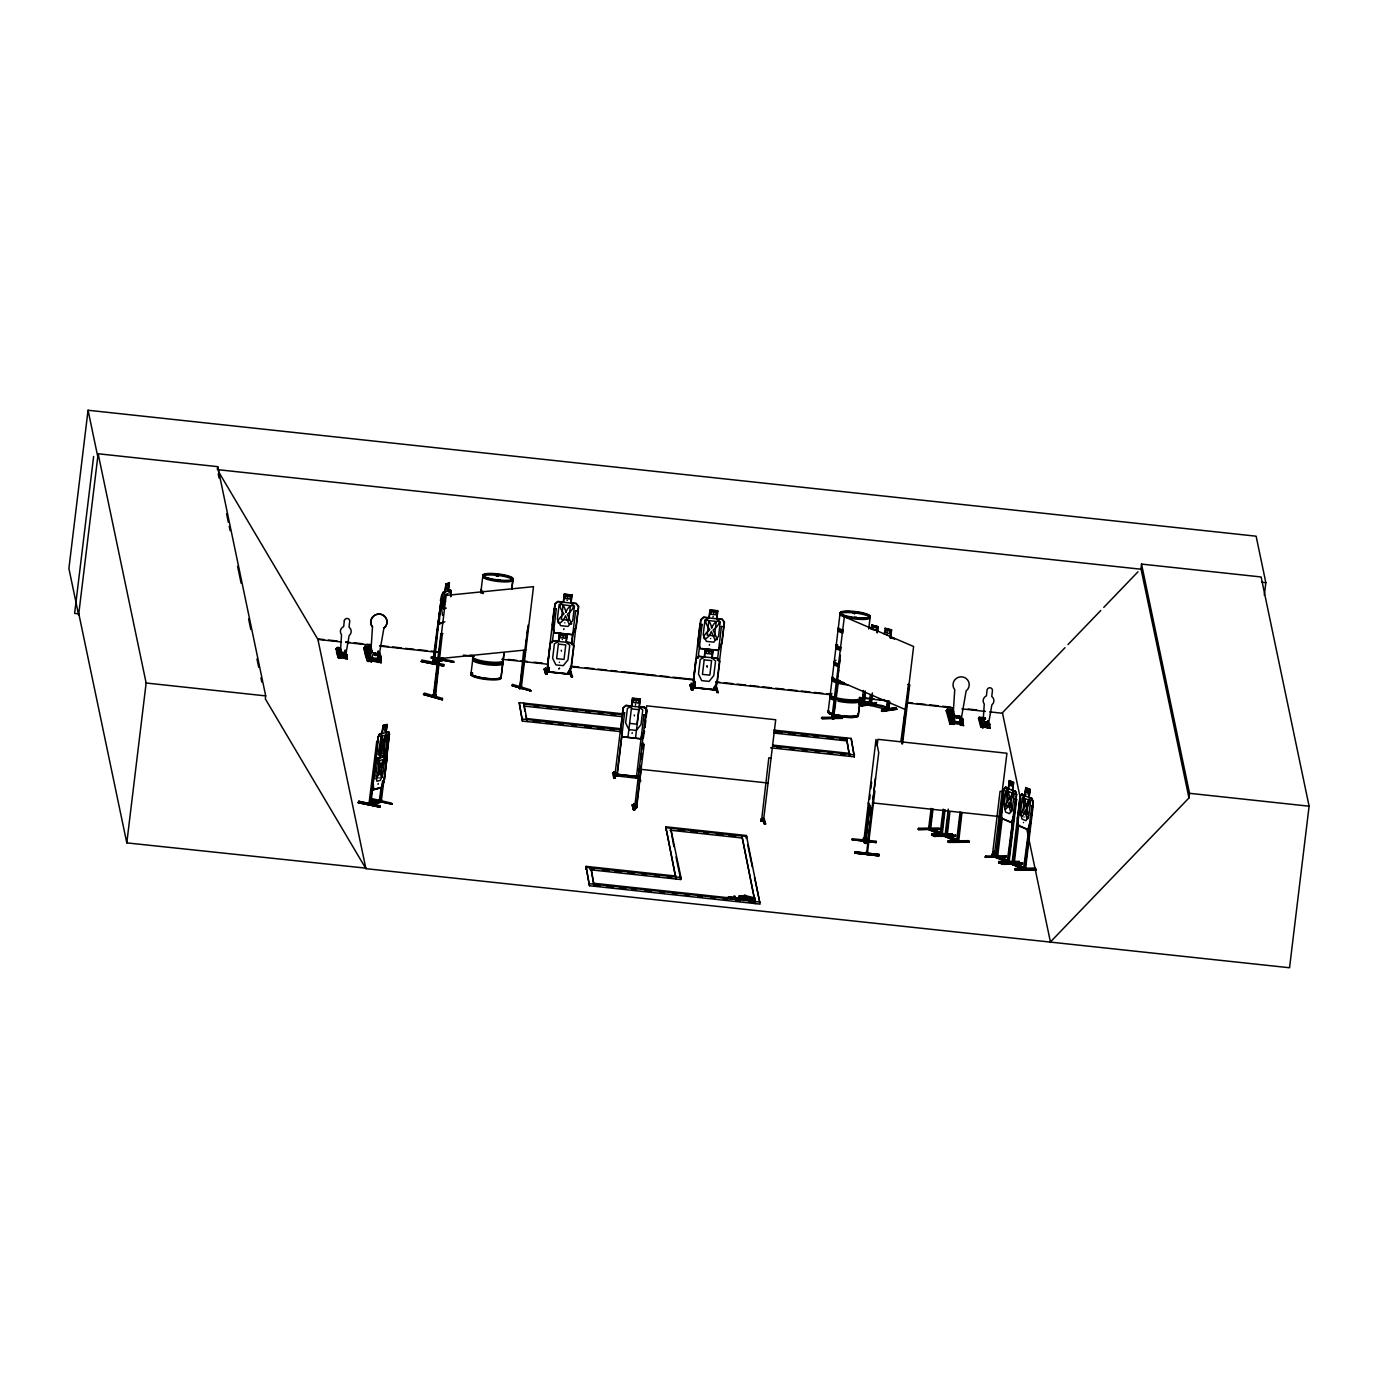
<?xml version="1.0" encoding="UTF-8"?>
<svg xmlns="http://www.w3.org/2000/svg" width="1378" height="1378" viewBox="0 0 1378 1378"><rect width="100%" height="100%" fill="white"/><g stroke="black" fill="none" stroke-linecap="round" stroke-linejoin="round"><path stroke-width="1.5" d="M379.019 778.157L379.053 777.571M384.565 730.65L384.41 731.15M854.808 853.154L878.992 855.824L854.791 853.016L878.992 855.824L879.112 854.429L854.928 851.828L854.808 852.844M879.112 854.429L854.911 851.966M370.493 657.754L372.491 626.973A8.13 7.941 -14.6 0 1 373.834 615.777A8.13 7.941 -14.6 0 1 385.237 616.982A8.13 7.941 -14.6 0 1 383.911 628.282L383.894 628.179A8.13 7.941 -14.6 0 0 385.237 616.982A8.13 7.941 -14.6 0 0 373.869 615.88A8.13 7.941 -14.6 0 0 372.508 627.076L372.508 627.076M952.749 720.539L954.747 689.758A8.13 7.941 -14.6 0 1 956.091 678.562A8.13 7.941 -14.6 0 1 967.494 679.767A8.13 7.941 -14.6 0 1 966.133 690.964L960.81 721.383M982.927 724.552L984.254 704.02A5.426 5.305 -14.6 0 1 986.39 695.89L987.061 690.137A2.704 2.653 -14.6 0 1 990.076 687.777A2.704 2.653 -14.6 0 1 992.436 690.705L991.764 696.458A5.426 5.305 -14.6 0 1 991.867 704.881L988.302 725.121L982.927 724.552L988.302 725.121M1264.315 595.348L1265.848 582.687L1256.116 536.197L88.054 410.248L68.9 568.494L78.632 614.984L98.148 453.758L217.707 466.66L265.696 695.89L265.334 698.87L365.911 868.674L1289.55 967.752L1309.1 806.199L1261.111 576.969L1141.535 564.084L1140.984 568.701L1188.973 797.931L1050.415 941.966M93.618 456.462L74.619 613.399L78.839 613.847M365.962 868.157L126.793 842.888L146.137 683.006L98.148 453.758M217.707 466.66L217.345 469.622L1141.087 569.235M340.555 648.315C332.563 643.13 338.54 660.269 338.799 657.392L338.885 653.723L339.246 655.98L346.291 657.616L339.488 656.893L339.126 654.636M336.525 647.884L336.697 649.348L340.952 649.83M338.885 653.723L338.557 656.462L344.603 657.117M344.328 620.823L343.656 626.594A5.426 5.305 -14.6 0 0 341.537 634.776L340.194 655.239L345.568 655.807L349.151 635.585A5.426 5.305 -14.6 0 0 349.03 627.162L349.702 621.392A2.704 2.653 -14.6 0 0 347.342 618.464A2.704 2.653 -14.6 0 0 344.328 620.823L344.345 620.892M341.658 657.117L342.192 652.431L344.689 652.759L342.192 652.431M344.121 657.392L344.672 652.69M346.067 656.703L346.963 654.567L346.894 658.546M346.291 657.616L347.187 655.48M346.619 657.323L346.963 654.567M371.113 646.816L365.067 646.179C372.439 662.732 367.513 669.605 363.913 647.849L364.963 647.005L365.807 648.022L363.964 647.901L367.702 661.354M365.067 646.179L365.325 648.366L371.698 649.09M368.098 659.046L368.598 654.929L369.545 655.015L369.493 659.683L379.708 660.751L379.76 656.1L380.69 656.204L380.552 661.681C380.121 666.005 382.567 654.516 378.382 651.208M367.409 661.268L368.46 660.424L368.598 654.929M369.493 659.683L369.89 656.376L368.959 656.29M358.022 802.668L379.932 806.957L358.039 802.599L358.831 801.186M379.708 660.751L379.76 656.1M380.19 660.32L380.69 656.204M382.584 781.257L379.915 802.392L381.275 802.117L368.873 804.769L376.728 741.467L377.761 741.209L370.837 804.735C369.287 806.13 369.648 801.824 371.13 802.358M370.045 804.924L378.106 736.885L379.639 733.802L382.447 733.217L379.673 734.061M370.148 804.959L371.888 789.732M373.679 774.97L374.196 770.75M374.954 764.411L375.471 760.191M379.639 733.802L378.227 736.954L375.746 763.36M373.421 789.439L381.913 787.217L384.41 779.431L386.942 758.503L385.737 756.057L386.942 758.503L384.41 779.431L382.206 787.493L373.524 789.766L373.214 782.204L375.849 761.448M370.94 804.752L371.25 802.341L369.149 802.461L370.32 802.616M382.309 733.389L383.153 725.379L387.166 724.466L386.064 732.545L387.631 734.681L385.874 749.219L383.239 755.919M379.983 757.917C376.935 748.495 388.803 743.569 383.428 757.022M378.054 784.358L378.192 783.531M381.603 755.867L381.706 755.161M380.259 802.358L379.174 802.22L379.467 799.808L381.465 799.757M381.086 787.424L379.191 802.117M379.329 807.422L380.139 805.941L358.728 801.307L380.104 805.958M385.392 758.055L387.993 738.625M380.38 802.375L381.861 789.267M382.378 785.047L382.877 780.826M386.46 751.286L386.96 747.065M381.172 802.168L386.581 758.589L385.651 756.315M386.426 757.797L389.423 734.009L387.132 754.972L384.91 763.05L381.361 763.946M372.267 798.723L391.697 803.133L392.11 804.201L372.094 800.032M421.203 661.543L444.009 665.832L444.164 664.523L421.875 660.045L421.203 661.543L443.492 665.97L421.668 661.182M423.511 694.478L424.562 693.117L442.51 698.439L442.338 699.748L423.511 694.478L442.338 699.748M431.228 658.047L431.4 656.72L453.724 661.285L454.034 662.284L431.228 658.047L453.603 662.163M433.812 660.854L432.382 663.455L433.536 663.163M433.45 663.197L434.311 663.318L441.098 599.895L432.571 663.438M433.105 663.18C432.451 658.615 436.275 661.957 434.208 663.352M445.077 591.73L442.906 592.454L441.666 595.658L433.26 663.679L433.674 661.388L441.907 659.08L434.518 661.664L432.726 661.096M438.807 618.877L433.467 663.645L442.786 660.475L443.027 658.047M445.146 591.954L446.007 583.928L449.417 582.911L448.332 590.99L449.607 593.04M523.709 650.33L519.695 688.621L521.211 688.5L533.51 586.666L446.162 595.417L433.691 697.182L435.345 697.096L442.355 633.535L440.891 633.691L433.226 696.992L435.327 697.027M435.241 697.061L435.482 690.326M435.999 686.123L437.015 677.7M437.532 673.497L438.29 667.193M438.79 662.973L439.306 658.77M448.091 590.938L449.176 582.86M435.5 697.01L435.775 694.701L433.295 694.667L435.775 694.701M442.114 658.426L443.061 658.167L442.166 657.926L442.011 660.682L441.942 657.943L440.926 660.579C445.439 657.478 437.98 658.96 441.976 660.2M442.941 658.081C444.25 661.509 440.288 660.854 441.838 657.909M450.675 596.657L451.054 592.316L450.795 596.536M442.131 699.611L442.51 698.439M472.671 660.131L470.863 674.703M481.129 589.956L482.817 575.935M501.11 676.977A15.141 2.963 6.9 0 1 484.746 678.183A15.141 2.963 6.9 0 1 471.397 672.998A15.141 2.963 6.9 0 0 484.746 678.234A15.141 2.963 6.9 0 0 501.092 677.046L502.781 663.369L501.11 677.39A15.244 2.98 6.9 0 1 482.731 678.355A15.244 2.98 6.9 0 1 472.602 672.86M511.72 589.439L512.857 580.052M511.789 589.198L512.995 579.191M512.082 685.658L530.926 690.878L512.082 685.658L512.271 684.332L530.272 689.758L530.272 690.791M519.558 688.604C516.939 684.608 523.33 685.693 520.212 688.208M528.222 624.94L519.73 688.587C524.381 682.885 515.975 688.156 521.211 688.5M518.938 688.345L520.574 688.242L520.85 685.934M521.607 679.63L522.383 673.325M522.882 669.105L523.64 662.801M524.415 656.496L525.173 650.192M525.69 645.972L526.448 639.668M527.206 633.363L527.981 627.042M624.32 713.976L519.213 702.642L522.417 721.056L621.116 731.684M521.401 686.175L521.211 688.449M522.417 721.056L519.213 702.642M530.013 690.981L530.272 689.758M527.119 721.555L523.916 703.159M544.138 669.191L545.636 668.003L545.481 669.329L544.138 669.191L545.671 674.169L547.014 674.307L545.154 669.122M545.671 674.169L544.276 669.036M546.566 669.398C546.721 675.823 545.361 666.797 548.926 669.674M555.145 604.046L552.664 624.837L554.128 632.623L572.352 634.5L575.901 627.197M549.219 667.934L548.702 672.154L546.274 671.706M552.285 642.613L556.316 608.68M549.236 669.88L548.478 672.188L549.099 670.363M571.732 595.227L570.819 603.064L574.471 606.079L572.697 620.617L567.994 626.439L560.588 625.664L557.384 619.032L559.141 604.494L563.413 602.307L564.102 594.176L572.059 595.055L564.119 594.228M563.413 602.307L564.36 594.521L571.749 595.279M562.276 639.564L562.396 639.616M567.013 600.326L567.374 600.464M567.03 634.517L559.623 633.673L558.693 641.528L554.404 643.698L552.647 658.236L555.868 664.885L563.257 665.66L567.977 659.855L569.751 645.317L566.1 642.303L567.013 634.466M566.1 642.303L567.323 634.224L559.382 633.398L558.452 641.235L553.043 640.615L550.184 643.181L547.669 664.058L549.167 672.068L570.389 674.238M572.042 594.986L571.112 602.841L576.245 603.375L578.708 606.406L576.176 627.317L572.525 634.793L553.887 632.795L552.371 624.802L554.903 603.926L557.763 601.394L563.189 602.014M568.546 671.896C567.994 678.045 566.565 669.122 570.992 671.913C565.755 665.591 575.711 686.02 569.889 671.637M571.784 642.337L572.8 633.897M571.577 644.611L575.608 610.678M570.147 671.827L569.958 674.41L570.664 671.93M572.507 676.822L571.181 676.805L569.958 670.638M665.763 826.8L676.03 879.009L676.081 876.081L586.029 866.366L589.439 885.727L760.105 904.123L746.394 835.499L665.763 826.8L675.599 876.959M585.994 869.294L586.236 867.33L680.973 877.545L680.749 879.526L590.18 869.759M589.439 885.727L586.029 866.366M615.122 778.243L614.088 771.973L615.122 778.243L613.778 778.088L612.59 773.092L613.933 773.299L614.088 771.973M613.778 778.088L615.105 777.02L613.916 772.076M631.727 706.018L626.043 705.347L623.166 707.861L614.812 775.917L615.277 773.368L615.07 775.952L617.103 776.159L624.596 712.65M620.927 728.773L623.424 707.982M614.777 773.368L617.465 773.661L616.913 776.124M616.741 776.141L621.788 735.852M631.451 705.984L632.381 698.146L640.322 698.99L635.465 738.229M627.92 737.437L632.623 698.422L640.047 699.283M631.382 708.86L638.789 709.67L637.015 724.208L629.608 723.398M640.029 699.232L639.099 707.069L642.751 710.083L640.994 724.621L636.274 730.426L628.868 729.634L625.646 722.968L627.403 708.43L631.692 706.277M632.158 804.855L633.363 809.747L632.175 804.804L633.501 805.01C634.311 800.325 635.172 819.479 633.622 803.684M636.326 775.831C635.292 781.912 637.428 770.681 638.479 778.398L614.502 775.676M638.737 778.432L636.291 778.174L643.922 714.7M634.362 805.079C634.896 811.745 632.76 802.082 637.049 805.372M634.638 807.646L646.695 705.829L775.711 719.747L763.395 821.495L761.414 821.064M638.238 778.432L638.514 776.09L636.825 775.917M633.346 809.799L634.69 809.954L634.793 808.628M639.237 772.076L640.012 765.737M640.77 759.416L641.545 753.077M642.062 748.857L642.82 742.535M643.337 738.315L644.094 731.976M644.611 727.756L646.713 710.462L644.37 707.586M645.059 727.498L645.714 720.849M646.23 716.715L646.988 710.393M634.38 807.594C638.272 809.386 637.239 803.684 634.862 805.114M639.771 777.485L640.649 780.964L639.306 780.809L639.616 779.621M641.373 767.494L636.67 807.87M644.181 744.344L636.257 807.577M665.729 829.745L665.953 827.765L746.6 836.463L746.359 838.444L746.394 835.499M689.947 684.918C697.63 701.281 687.45 669.829 692.841 690.034L691.498 689.896L689.965 684.849L691.291 685.055M691.498 689.896L690.085 684.763M692.324 685.142C692.962 691.739 690.774 682.73 694.478 685.314M695.993 658.856L693.479 679.785L694.994 687.794L713.615 689.741L717.249 682.231L719.781 661.319L717.318 658.271L712.185 657.737L713.132 649.951L705.209 649.124L704.279 656.961L698.853 656.341L695.993 658.856L698.87 656.393L717.318 658.271M696.234 658.977L693.754 679.785L695.218 687.553L713.459 689.465L716.991 682.162M700.971 619.773L698.474 640.563L699.938 648.349L718.179 650.227L721.71 642.923M692.841 690.034L692.945 688.707M695.287 681.542L694.529 687.88L694.564 685.572L692.893 685.417M698.095 658.339L702.125 624.406M694.46 687.898L694.994 685.417M705.209 649.176L704.502 657.237L700.231 659.425L698.474 673.963L701.678 680.611L709.084 681.387L713.804 675.564L715.561 661.027L711.909 658.029L712.839 650.175L705.433 649.4M709.308 645.214L709.532 644.473M715.957 687.553L714.355 687.622L714.097 689.965L713.787 687.381M714.08 689.93L713.856 687.553M717.404 660.338L721.435 626.404M716.474 687.656L715.75 690.102L716.388 687.846M718.317 692.531L716.991 692.531L715.613 686.244M733.544 899.111L727.997 898.249L729.479 896.802L735.249 897.698L733.647 896.389L733.492 897.698L734.887 896.268L733.647 896.389M729.479 896.802L727.997 898.249M736.662 899.248L734.887 896.268M736.954 899.61L737.127 898.301L744.327 899.076L744.154 900.402L742.845 900.523L743 899.214M738.625 897.199L740.107 895.734L745.877 896.647L745.722 897.956L738.625 897.199L745.998 898.335L747.978 900.006L749.374 898.577L747.754 897.233L747.582 898.542L753.473 899.472L754.937 898.008L744.275 895.321L745.722 897.956M739.952 897.061L740.107 895.734M745.36 896.51L745.515 895.2M745.998 898.335L746.17 897.009L738.797 895.872M747.289 898.18L747.462 896.854M747.978 900.006L746.17 897.009M760.949 821.236L761.19 818.756L764.377 819.118L765.565 824.01L763.24 818.653L765.565 824.01L764.222 823.906L763.326 817.705L764.222 823.906M761.242 818.928L761.466 821.34L768.821 757.797L771.043 758.21M753.473 899.472L754.937 898.008M763.154 821.529L763.877 819.049L761.689 818.79M763.877 819.049L763.136 821.495M755.213 902.659L755.454 900.678L594.176 883.298M755.402 903.624L741.898 835.946L754.972 901.574M822.08 718.61L822.166 717.301L821.357 718.248L842.371 718.007L822.08 718.61L842.423 718.369L842.475 717.128M829.883 697.699L828.092 712.288M830.211 694.77L831.967 680.232M832.329 677.304L834.017 663.3M835.912 647.918L834.121 662.508M836.239 644.99L837.996 630.452M840.046 613.52L838.358 627.524A15.175 2.98 6.9 0 0 843.25 630.177M834.551 703.624L833.363 719.109L838.53 680.99M835.051 699.421L835.826 693.1M836.325 688.897L837.342 680.491M837.858 676.288L838.616 669.966M839.133 665.763L839.891 659.459M901.849 743.862L913.614 646.506L844.352 616.793L831.83 718.506L833.225 719.058L840.408 655.256M833.363 719.109L833.156 716.698M849.227 754.283L846.471 737.936L849.658 756.333L849.709 753.404L772.8 745.102M773.833 730.099L851.173 738.436L854.36 756.849L770.629 747.806M858.356 714.596L860.01 700.954L858.339 714.975M868.726 628.902L870.086 617.62M854.36 756.849L851.173 738.436M876.115 703.607L876.425 702.539L876.27 703.865C840.167 709.687 877.734 700.093 886.95 707.827L887.966 701.092M865.126 690.912L863.593 703.572L861.612 703.073L861.905 700.747L864.592 701.213M861.956 703.176L863.369 690.447M861.973 706.087L862.094 704.761L876.425 702.539M863.351 694.581L861.629 703.056M871.12 628.971L871.74 625.061L878.13 626.732L877.252 632.605M871.292 629.298L871.929 625.371M861.973 700.816L863.593 701.213L863.575 703.607M864.368 701.161L863.489 703.555M864.299 703.538L865.367 692.945M877.166 632.778L877.872 626.938M870.362 694.512L869.139 705.14C874.22 707.259 868.278 698.904 868.95 705.088C870.121 705.657 870.982 702.625 869.656 702.625M869.966 702.694L869.862 705.036L870.086 700.765M870.5 705.502L871.017 703.211M872.377 692.876L870.844 705.536L872.619 694.908M875.306 703.435L876.27 703.865M884.245 634.052L885.296 628.489M887.156 634.69L887.208 635.069M864.729 843.164L866.039 842.13L865.935 843.457C863.593 844.369 861.646 836.584 864.747 838.513M866.641 851.845C869.776 852.62 863.369 850.657 866.435 854.394L878.733 752.612L875.995 739.469L863.748 841.493C862.301 837.91 866.383 839.529 863.954 838.926M864.729 837.29L865.625 843.25M869.191 803.495L864.592 841.579L865.057 839.064M869.69 799.292L870.138 794.848M870.896 788.543L871.671 782.239M865.884 841.166L869.966 805.131L865.608 841.097M877.166 745.67L877.924 739.331L1006.939 753.249L994.382 855.032L992.16 854.584L992.987 852.517L995.605 852.62L996.794 857.564L995.433 857.202M882.609 711.427L896.906 709.205L881.524 711.203L881.679 709.877L896.01 707.672L881.799 710.032L881.799 711.1M890.343 637.842L891.532 629.849L890.584 637.652L894.735 638.737M867.554 841.355L868.037 838.84M871.895 807.474L867.727 841.338M872.911 799.068L873.428 794.848M873.928 790.645L875.461 778.036M874.875 790.938L867.279 854.498L867.554 852.155M886.243 709.567L886.519 707.259L889.206 707.724L886.502 707.276M888.931 707.62L888.414 710.135L886.502 709.687L887.466 701.178M887.863 710.049L888.207 707.724M888.207 710.066L889.241 701.626M889.723 701.557L888.913 710.049L869.087 705.071M876.184 842.544L876.339 841.235L852.138 838.737L851.983 839.667L876.184 842.544L852.017 839.719M896.01 707.672L896.906 709.257M900.919 741.243L908.498 684.453L909.669 684.969L902.556 743.844M901.625 741.243L902.125 737.041M902.642 732.838L903.4 726.516M903.916 722.313L904.933 713.907M918.609 828.316L917.869 829.125L938.952 828.988L918.558 829.556L938.986 829.349L939.159 828.04L918.695 828.23L918.558 829.556M939.968 834.413L928.479 829.573L931.115 808.421M931.063 814.742L929.874 830.09L932.286 808.92M929.495 829.969C932.269 826.989 926.636 826.662 930.15 827.782M929.616 829.573C927.239 826.352 933.25 827.093 930.443 830.021L932.992 808.92M952.663 835.051L932.269 835.447L931.717 833.811L952.215 833.759L931.735 833.828M949.563 716.56L951.509 724.277L947.306 708.964L953.352 709.601M932.269 835.447L952.112 834.637M947.306 708.964L947.564 711.151L953.955 711.875M947.806 712.047L948.167 713.408L954.213 714.045M948.46 714.631L954.61 714.441M955.471 835.154L955.419 836.394L934.25 836.291L946.6 836.033M948.564 713.804L948.822 715.992L954.868 716.629M934.973 836.601L935.145 835.292L934.336 836.153M950.355 721.831L950.854 717.714L951.785 717.8M950.786 723.674L949.666 724.053L950.717 723.209L950.854 717.714M951.113 714.924L951.75 722.468L961.965 723.536L961.999 718.885L962.946 718.989L962.809 724.466L961.741 725.31L963.566 725.534L961.293 718.713M940.02 834.534L943.172 809.162M942.087 823.923L941.415 835.034L944.343 809.661M942.604 819.703L943.362 813.364M941.036 834.913L941.312 832.605L940.313 832.226L942.294 832.639M955.815 715.768C950.837 725.259 962.171 726.413 959.519 716.164L955.815 715.768L959.519 716.164M945.05 809.644L942.19 835.016L942.466 832.708L941.432 832.656M961.276 812.486L957.693 842.01L944.895 836.618L948.288 809.127M946.186 832.329C948.15 843.956 943.052 830.676 947.341 834.792M946.703 828.109L948.753 811.229M949.218 811.745L946.152 837.066L947.065 837.101L949.924 811.745M961.965 723.536L961.999 718.885M947.961 842.182L948.133 840.856L968.596 840.666L968.596 841.889L948.098 841.889L969.13 842.216L948.701 842.423M962.447 723.106L962.946 718.989M952.146 833.604L952.715 835.189M960.087 811.969L956.556 841.579M958.502 830.951L957.831 842.079L957.365 839.133M959.019 826.731L960.035 818.291M961.982 812.469L958.606 842.044L956.384 841.458L957.348 841.527M985.304 717.835L979.258 717.197L978.483 718.3L980.826 727.257L981.859 723.932L982.221 726.206L989.025 726.912L989.68 723.881L989.077 728.152M979.655 718.696L983.616 719.678M980.085 720.418L984.064 721.4M968.562 840.649L969.113 842.285M986.855 726.688L987.389 721.986L984.925 721.727L984.374 726.344M989.06 723.812L988.784 726.017L981.98 725.293L981.618 723.019L981.291 725.775L987.337 726.413M989.352 726.619L989.68 723.881M1005.957 856.72L984.857 856.995L1005.854 856.858L1006.095 855.772L1006.009 857.099L985.58 857.305L985.701 855.962M992.194 854.756L992.987 852.551M992.453 854.773L1000.066 791.299L1002.254 791.54M1008.248 788.319L1005.578 787.062L1003.787 789.422L995.812 857.288L994.485 851.156L994.261 852.482L995.45 857.426L1006.973 862.146M994.847 854.86L994.503 852.293M995.037 852.517L994.882 855.032L992.47 854.601M995.605 852.62L994.623 852.345M995.45 857.426L995.708 854.894L996.742 854.946L997.93 855.48L997.586 857.805L996.397 857.702L996.415 854.894M1014.139 815.638L1011.728 822.752L1001.513 818.463L1001.134 810.143L1003.873 789.267M998.585 838.255L996.277 857.254L1004.321 860.699M999.084 834.034L1001.134 817.171M1001.634 812.951L1002.409 806.612M1003.167 800.291L1003.942 793.952L996.621 857.753M997.483 857.736L1002.306 817.671M999.291 863.128L1019.72 862.921L999.274 863.179L998.723 861.543L1019.22 861.405M998.688 862.576L998.757 861.56M1009.523 780.844L1008.593 788.629L1005.578 787.062M1022.476 862.886L1022.424 864.144L1001.995 864.333L1002.047 863.093M1009.299 780.844L1013.502 782.549L1012.348 790.335L1014.156 793.849L1012.399 808.386L1009.506 813.709L1005.544 812.004L1004.166 804.855L1005.923 790.317L1008.369 788.629L1009.196 780.534L1013.674 782.359L1012.744 790.145L1015.5 791.316L1016.671 794.71L1008.42 862.766L1007.266 859.838L1007.697 862.146M1007.042 862.266L1007.266 859.838M1007.146 862.266L1015.483 798.913L1016.654 799.412L1008.972 862.645M1008.593 855.876L1009.609 847.436M1010.126 843.215L1012.417 824.216M1029.693 789.594L1028.763 797.38L1030.572 800.894L1028.815 815.431L1025.921 820.737L1021.959 819.032L1020.581 811.9L1022.338 797.362L1024.784 795.674L1025.835 787.561L1024.888 795.347L1021.77 794.107L1020.065 796.312L1011.9 864.368L1024.836 869.811L1033.087 801.755L1031.915 798.362L1028.935 797.19L1031.812 798.603M1017.911 817.206L1020.065 796.312M1019.841 805.217L1020.357 800.997L1013.295 864.867L1013.708 855.859M1014.225 851.638L1016.533 832.639M1017.033 828.419L1017.55 824.199M1018.566 815.759L1019.083 811.539M1012.916 864.747L1013.192 862.439L1012.055 861.956L1011.848 864.247M1018.721 824.699L1014.07 864.833L1013.037 864.781M1014.001 864.85L1014.277 862.542L1012.847 861.922M1035.567 868.381L1036.135 870.018L1014.983 869.914L1015.138 868.588L1035.601 868.398L1015.207 868.657M1015.707 870.224L1036.135 869.88L1014.983 869.914M1025.938 787.889L1025.008 795.674L1021.77 794.107M1023.406 822.494L1023.544 822.597M1026.886 794.21L1027.023 794.159M1019.152 861.353L1019.72 862.972M1028.987 797.38L1030.089 789.387L1029.159 797.173M1025.663 867.382C1020.84 866.693 1028.66 866.676 1025.421 869.742L1033.069 806.457L1031.898 805.941L1023.458 869.311L1024.595 869.294M1024.112 869.191L1024.526 866.9L1024.612 869.776M1024.354 869.69L1026.024 854.481M1026.541 850.26L1027.557 841.82M1028.074 837.6L1028.832 831.261M1031.915 798.362L1032.932 801.807L1030.555 822.683M1188.973 797.931L1189.541 793.315L1141.535 564.084M644.663 707.396L639.22 707.121L644.663 707.396L647.126 710.445M379.45 799.912L380.655 800.067M370.458 657.65L378.554 658.598L383.894 628.179M342.588 653.31C344.638 652.759 341.899 653.551 343.914 653.672M958.141 718.214C956.418 716.06 958.692 717.18 956.401 717.094M957.521 716.836C957.159 717.852 957.521 716.422 957.624 717.06M986.476 723.364L985.632 722.279L986.665 722.589M986.148 721.934L986.321 723.45M343.553 652.827L342.812 653.585L343.708 653.155M374.282 654.826L375.471 654.395M375.677 654.826L374.85 654.516L376.022 655.067M375.402 653.293L375.66 655.566M376.194 655.015L374.902 653.723L375.815 654.171M958.33 717.335C954.833 715.216 958.933 718.162 957.142 717.387M958.502 717.301L957.693 715.785M985.322 722.124C987.251 723.777 984.822 721.865 986.579 722.244M985.804 722.451L985.511 723.157M986.08 722.675L985.752 721.883M384.186 779.38L382.206 787.493M1027.42 790.731L1027.488 791.609L1027.333 790.696M1025.697 804.907L1025.766 805.785L1025.628 804.873M1010.952 783.755L1011.004 784.564M1011.435 822.442L1013.777 815.535L1016.292 794.761L1015.173 791.558L1005.372 787.355M1027.85 829.487L1030.193 822.58M1030.417 822.563L1027.936 829.797L1017.929 825.508L1017.55 817.188L1017.929 825.508M1009.213 797.828L1009.282 798.74L1009.282 797.862M955.316 836.136L934.25 836.291M985.632 856.048L1006.095 855.772M1022.338 863.868L1001.272 864.023L1022.424 864.144M887.449 632.054L887.363 632.002M957.917 717.387L957.469 716.491M374.213 653.844L374.919 652.948L376.056 653.775M374.523 653.448L374.506 654.912M956.935 715.802L956.745 718.059M986.39 722.158L985.752 722.95L985.838 721.9M497.131 575.97L498.044 575.694L496.752 575.436M497.406 575.108L497.182 574.833M498.233 580.017C501.437 580.62 494.392 579.673 497.958 579.621M497.561 580.672L497.854 580.431M500.524 580.844L499.835 580.104M500.455 580.81L499.422 580.362M854.205 613.675C857.994 612.848 849.778 613.331 854.791 613.227M854.791 613.365L854.015 613.296M853.171 618.05L854.636 617.62M857.013 617.757L855.531 617.189M375.832 653.947L374.351 653.964L376.073 654.55M708.912 652.707L708.671 651.828M707.19 666.883L706.948 666.005M375.729 761.466L377.124 758.296L379.88 757.693L382.223 736.041L385.754 735.146L383.187 756.97L384.72 759.071L382.963 773.609L380.362 780.327L376.917 781.24L375.815 775.487L377.572 760.949L379.742 757.866M375.953 761.517L377.124 758.296M565.721 611.574L566.22 611.918M571.181 666.435L567.65 673.739L549.391 671.775L547.91 664.007L550.425 643.25L553.129 640.891L571.388 642.854M711.737 626.887L712.03 627.645M640.649 738.522L644.198 731.236M644.594 731.356L640.804 738.815L622.15 736.748L620.651 728.79M378.45 737.006L379.897 734.112L388.579 731.925M567.185 597.656L567.943 597.742M374.85 653.758L374.161 654.326M956.694 716.646L957.744 717.611L957.055 717.042M375.057 654.516L375.316 654.757M956.521 716.112L957.055 717.593M958.244 717.042L958.003 716.405M958.399 717.628L956.883 718.059M613.813 772.955L612.728 773.006M713.167 616.397L712.994 616.948M1004.011 789.422L1005.595 787.355M1020.202 796.467L1021.994 794.107M957.658 717.507L957.348 716.457M1065.005 647.677L1002.426 712.719L1020.547 799.292M1067.984 644.577L1100.764 610.506M1103.744 607.405L1138.004 571.784M555.162 604.098L557.849 601.669L576.09 603.616L578.433 606.492L570.182 674.376L546.721 671.758M700.989 619.824L703.658 617.396L721.917 619.342L724.242 622.201L716.009 690.102L692.101 687.433M623.183 707.913L626.043 705.398M338.282 658.012L336.456 648.435L339.16 658.081M337.92 648.9L339.66 658.116L340.934 658.236L339.057 651.071M344.982 651.071L347.411 658.908L338.799 657.375C339.953 660.648 338.247 646.902 335.767 649.004M371.595 661.733L369.769 661.509L370.82 660.665L371.664 661.681L368.667 650.192M949.959 724.139L946.169 710.617L953.266 710.428M947.289 710.256L946.169 710.617M951.354 714.941C955.712 718.351 952.129 727.239 953.076 723.45L953.92 724.466L951.922 716.801M961.293 725.241L960.432 724.225C958.502 726.981 964.721 723.278 959.794 719.488M978.518 718.351L985.236 718.386M981.325 718.593C977.433 717.008 987.475 740.709 980.051 718.472L981.325 718.593L982.221 722.21M979.258 717.197L981.963 727.429L979.758 718.42M987.079 723.794L987.423 728.015L986.562 724.415M988.078 721.073L990.145 728.221L981.532 726.688L982.049 727.412M343.26 653.844L342.898 652.965L343.535 653.723M424.2 694.288L442.269 699.438M370.837 804.735L369.769 804.494M928.858 827.265L929.771 827.661M945.291 834.31L946.186 834.706M957.968 839.702L958.106 839.77M1008.214 860.354L1009.488 860.44L1009.075 862.645M863.472 841.407L864.523 841.321M497.027 580.19L496.907 580.689M499.663 580.224L497.889 579.587M853.878 612.452L855.342 612.642L854.446 612.693M854.326 617.241L854.153 618.05M853.223 617.93L854.67 617.671M441.873 600.05L440.237 600.188M446.093 584.151L449.417 582.911M447.092 589.147L446.903 590.077M451.295 592.368L450.52 589.991L448.47 590.697M442.924 592.695L450.451 590.266M448.022 593.591L445.077 594.59L443.32 609.128L446.265 608.129M445.645 601.394L440.994 602.996M439.186 623.597L442.82 622.356M444.887 621.771L439.082 623.872L441.563 595.589M443.096 622.667L439.324 623.924L439.151 616.397M340.814 658.288L338.023 648.607M634.087 807.387L636.515 807.646M951.371 724.311L949.253 716.577M961.103 725.328L959.725 719.54M981.412 726.998L979.069 718.041M982.428 727.463L983.668 727.532L980.654 718.214M989.938 728.239L988.526 724.26M375.608 655.377L374.299 654.894M380.69 750.08L384.531 748.943M380.914 750.132L384.376 749.236M385.978 756.109L383.584 756.729M377.159 758.537L385.892 756.367M373.3 789.715L382.154 787.269M383.256 725.603L387.011 724.759M387.166 724.466L385.84 732.493L388.665 731.649L386.219 732.269M378.502 741.381L376.728 741.467M381.379 763.688L384.841 762.809L387.132 754.972M369.804 804.941L381.069 802.099M995.708 854.894L997.861 855.497M383.859 753.232L384.824 752.56L383.36 744.258C389.526 733.733 385.857 730.099 382.774 742.656L381.086 735.99L381.809 744.602L378.227 754.489L379.45 754.128L382.412 746.101L382.963 749.511M952.784 714.527L954.231 715.578M496.149 575.539L497.889 575.901M496.872 580.138L496.7 580.879M855.135 613.52L854.274 613.382M380.259 799.602L381.551 799.808L380.328 800.101M861.818 701.402L858.528 700.334M863.524 701.23L864.574 701.23M859.097 703.056L869.363 701.488M859.217 703.193L869.432 701.609M859.114 704.072L869.329 702.487M858.942 704.382L872.274 702.763L871.482 702.384M859.958 704.468L870.241 703.021M860.888 705.794L876.184 703.503M886.95 707.827L871.24 703.934M886.312 709.636L886.743 709.481M881.524 711.203L895.993 708.688M871.74 625.061L878.13 626.732M442.975 633.725L440.891 633.691M438.514 658.718L525.845 649.968M748.133 898.697L749.374 898.577M737.351 901.074L738.591 900.954M371.147 651.053L369.976 651.26L371.388 652.018M371.061 651.708L369.907 651.915L371.319 652.672M496.907 574.85L497.561 575.401M497.441 580.086L495.994 580.362L497.303 580.861M854.446 618.016L855.445 618.033M856.1 617.895L854.842 617.723L857.392 618.033M434.535 696.786C429.902 697.509 437.463 691.291 434.707 696.837M635.499 705.105L635.551 704.296M909.669 684.969L907.792 684.47M833.501 716.749C835.602 715.475 830.366 718.541 833.966 719.023M822.132 717.37L842.595 717.06M1012.744 790.145L1015.397 791.558M1015.5 791.316L1016.671 794.71M1016.654 799.412L1014.776 798.913M1033.069 806.457L1031.192 805.958M1001.134 810.143L1001.513 818.463M929.737 830.021L930.408 829.952M940.95 832.105L941.088 832.157M931.545 835.137L955.574 835.085M950.682 835.998L955.419 836.394M957.503 839.202L957.727 839.65M968.631 840.804L948.15 840.873M1012.124 861.939L1013.33 862.042M998.568 862.869L1022.579 862.817M1024.526 866.934L1023.561 869.311L1024.474 869.294M341.003 651.157L339.815 651.277L341.193 651.863M340.952 651.587L339.763 651.708L341.141 652.294M954.024 713.856L952.181 714.183L954.317 714.924M497.975 576.176L497.647 575.522M563.723 629.574L563.964 628.678M632.037 733.458L632.244 732.665M615.277 773.402L616.965 773.575M868.192 839.064L865.642 838.754M497.665 576.159L496.011 575.797M497.579 580.207L498.87 580.31L497.63 580.155M498.819 580.827L497.303 580.741M556.367 608.852L554.128 608.456L546.79 671.982M575.659 610.85L577.795 610.919M702.177 624.578L699.955 624.182L692.6 687.708M721.486 626.577L723.605 626.628M1020.736 867.744L1013.037 864.351M573.713 645.731L571.37 642.803L566.392 642.062M365.411 647.539L371.457 648.177M947.668 710.325L953.714 710.962M371.595 649.916L365.652 648.452L367.754 655.739M372.06 650.45L365.911 650.623L371.957 651.277M372.353 651.656L366.203 651.846L372.249 652.483M948.271 712.598L954.299 713.236M336.766 648.797L340.797 649.227M370.699 652.81L366.565 653.206L370.596 653.62M341.193 650.726L337.093 650.864L341.124 651.277M985.546 718.73L979.431 718.644L985.477 719.282M948.925 715.165L954.971 715.802M341.399 651.536L337.3 651.656L341.331 652.087M983.926 720.039L979.827 720.16L984.116 720.849M341.623 652.449L337.524 652.569L341.572 653M380.104 657.461L381.051 657.564M951.216 719.075L952.146 719.161M962.361 720.246L963.308 720.349M369.149 658.322L379.346 659.39M951.388 721.107L961.603 722.175M368.46 660.406L381.379 662.697M952.37 722.038L960.432 722.899M950.717 723.192L962.809 724.466M624.647 712.822L622.425 712.409M643.957 714.872L646.093 714.941M644.215 744.516L641.993 744.12M639.513 780.499L640.649 780.913M761.173 821.099L763.601 821.357M995.605 856.1L994.434 851.156M1261.611 582.222L1265.848 582.687M324.226 639.599L317.801 638.91L365.911 868.674M328.498 640.064L337.059 640.977M345.62 641.907L349.891 642.372M354.18 642.82L362.741 643.75M367.013 644.215L371.285 644.663M379.846 645.593L388.407 646.523M392.696 646.971L401.239 647.901M405.528 648.366L414.089 649.279M418.361 649.744L426.922 650.674M431.193 651.122L439.754 652.052M469.709 655.291L473.98 655.739M508.224 659.442L516.767 660.355M521.056 660.82L527.464 661.509M533.889 662.198L542.45 663.128M572.404 666.349L578.812 667.055M585.237 667.744L593.797 668.657M598.069 669.122L606.63 670.053M610.902 670.518L617.327 671.207M621.616 671.654L655.842 675.358M660.114 675.823L668.674 676.736M672.946 677.201L694.357 679.509M715.75 681.817L720.022 682.282M724.294 682.73L732.855 683.66M737.144 684.125L745.687 685.038M749.976 685.503L758.537 686.433M762.809 686.881L771.37 687.811M775.642 688.277L784.203 689.189M788.492 689.655L797.035 690.585M801.324 691.033L809.885 691.963M814.157 692.428L822.718 693.341M826.989 693.806L831.279 694.271M865.505 697.957L874.065 698.887M878.337 699.352L884.762 700.041M908.291 702.573L912.563 703.038M916.852 703.503L925.413 704.416M929.685 704.881L938.246 705.812M942.518 706.259L951.078 707.19M968.2 709.033L976.761 709.963M341.451 641.976L317.922 639.444L218.43 471.465M345.74 642.441L371.405 645.214M379.966 646.127L439.875 652.586M463.404 655.136L474.101 656.29M501.919 659.287L546.842 664.127M570.371 666.659L694.46 680.043M715.854 682.351L831.382 694.805M859.2 697.802L889.154 701.04M908.412 703.107L953.335 707.965M961.896 708.878L985.425 711.427M989.697 711.875L1002.547 713.27M626.129 705.622L644.387 707.637M622.374 714.717L524.122 704.106L523.881 706.087L622.15 716.681M774.04 731.063L846.66 738.901L846.419 740.864L773.799 733.044M534.371 706.294L538.643 706.742M547.187 707.672L551.458 708.137M560.002 709.05L564.274 709.515M572.817 710.428L577.089 710.893M585.633 711.806L589.905 712.271M598.448 713.201L602.72 713.649M611.264 714.579L615.535 715.044M775.728 732.321L782.136 733.01M788.56 733.699L794.968 734.388M801.376 735.077L807.784 735.766M814.191 736.455L818.463 736.92M827.007 737.833L833.414 738.539M839.822 739.228L846.23 739.917M527.154 718.627L621.151 728.755M522.658 719.075L621.34 729.72M773.006 746.066L854.601 754.868M533.338 721.297L539.745 721.986M546.153 722.675L552.561 723.364M558.968 724.053L563.24 724.518M571.784 725.431L576.056 725.896M584.599 726.826L591.007 727.515M597.415 728.204L603.822 728.893M610.23 729.582L614.502 730.047M776.83 747.548L781.102 748.013M789.646 748.926L793.917 749.391M802.478 750.304L806.75 750.769M815.294 751.699L819.565 752.147M828.109 753.077L832.381 753.542M840.924 754.455L845.196 754.92M1189.541 793.315L1309.1 806.199M146.137 683.006L265.696 695.89M622.167 736.799L640.942 738.815M639.03 769.131L768.046 783.031M872.377 802.857L999.291 816.551M678.252 830.159L684.625 830.848M690.981 831.537L697.354 832.209M703.71 832.898L707.965 833.363M716.457 834.276L722.813 834.965M729.186 835.654L735.542 836.343M669.966 830.193L742.105 837.979M589.973 868.795L594.176 869.242M602.548 870.155L608.835 870.827M615.105 871.499L621.392 872.188M627.679 872.86L633.949 873.531M642.337 874.444L646.523 874.892M654.894 875.788L659.08 876.253M667.469 877.149L671.654 877.597M589.663 883.746L760.346 902.142M600.308 885.951L593.935 885.279L594.142 886.226L590.938 867.83L593.711 884.176M606.664 886.64L613.038 887.329M619.394 888.018L625.767 888.707M632.123 889.396L636.378 889.843M644.87 890.756L651.226 891.445M659.717 892.358L663.955 892.823M672.447 893.736L676.701 894.201M685.176 895.114L689.431 895.562M697.905 896.492L702.16 896.94M710.652 897.853L714.889 898.318M723.381 899.231L727.618 899.696M736.11 900.609L740.348 901.057M748.84 901.97L753.077 902.435M434.104 694.908L433.846 697.165M713.477 612.59L713.752 613.468M498.216 580.465L499.663 580.827M708.757 651.811L709.033 652.69M562.93 636.085L563.223 636.963M707.035 665.987L707.31 666.866M561.225 650.261L561.501 651.139M635.93 700.851L636.223 701.729M634.224 715.027L634.5 715.905M1008.455 860.389L1009.247 860.337M749.167 898.473L754.782 899.334M736.834 897.922L744.327 899.076M728.17 896.94L735.542 898.077M747.754 897.233L753.628 898.146M855.91 617.775L857.013 617.895M564.842 622.787L564.791 622.89M446.007 583.928L441.735 609.662L442.562 615.363M450.52 589.991L451.192 592.506M442.906 592.454L439.048 616.466M870.775 703.193L871.843 703.176M373.093 782.273L373.524 789.766M383.153 725.379L378.588 751.044L379.725 756.798M370.768 799.292L392.11 804.201M358.108 802.478L379.966 807.267M710.617 638.617L710.652 638.514M856.306 617.844L856.582 617.43M884.952 628.213L891.532 629.849M885.141 628.523L891.273 630.056L890.188 637.876L894.58 638.755M862.68 703.056L864.316 703.521M871.757 625.405L877.717 626.973M530.926 690.878L512.323 685.469M946.204 834.31L945.549 836.498L953.731 840.012M929.513 829.573L937.316 832.967M833.363 716.302L832.14 716.25L833.259 716.698M498.526 575.935L496.666 575.832M836.687 680.095L905.966 709.808M1025.611 787.561L1030.089 789.387M1025.714 787.889L1029.917 789.594M1021.804 794.4L1031.605 798.603L1032.708 801.807M1001.858 818.239L1011.659 822.442M1018.273 825.284L1028.074 829.487M1014.208 863.196L1024.302 867.537L1013.485 863.214M941.432 832.209L942.345 832.605M947.186 835.464L957.297 839.805L946.479 835.481M1024.233 869.242L1025.387 869.69M988.06 727.687L986.958 724.087M345.327 658.374L345.637 658.77M716.698 687.519L718.334 692.669M995.519 852.448L996.707 857.392M744.275 895.321L745.877 896.647M737.127 898.301L738.746 899.627M947.22 709.773L948.064 710.807M717.18 658.529L719.523 661.457M644.525 707.396L647.092 710.755M388.424 731.597L389.526 734.198M388.355 731.873L389.285 734.147M450.21 590.215L450.95 592.454M715.768 686.365L717.318 691.343M715.664 687.243L717.215 692.221M715.974 689.207L716.991 692.531M570.888 671.792L572.525 676.96M569.648 671.827L571.181 676.805M567.753 674.135L571.439 666.504L573.989 645.645L571.525 642.613M545.585 668.003L546.997 673.084M545.344 668.985L547.014 674.307M987.75 720.694L989.628 727.86M986.372 724.346L987.337 727.98M980.757 717.904L983.134 727.171M961.138 715.905L963.566 725.534M961.327 717.852L963.325 725.517M960.018 717.731L962.033 725.396M959.794 717.697L961.792 725.379M950.303 716.715L952.301 724.38M950.01 716.629L952.06 724.363M947.048 710.238L950.544 723.657M378.072 651.226L381.086 662.732M378.037 652.104L380.604 662.163M368.357 650.209L371.354 661.716M367.805 649.159L370.889 661.147M367.65 649.624L370.648 661.113M367.048 650.089L368.546 655.842M366.755 650.003L368.305 655.825M366.307 649.934L367.805 655.687M364.791 647.453L368.529 660.889M345.086 649.968L347.377 658.942M337.334 649.159L339.849 658.167M865.246 838.84L865.918 842.234M865.022 839.805L865.935 843.457M863.403 838.306L864.592 843.319M638.72 777.209L639.65 780.689M638.514 777.519L639.306 780.809M633.38 804.649L634.69 809.954M613.623 773.092L614.812 778.036M1026.696 828.66L1050.536 942.5M868.329 802.771L871.085 815.914M747.651 844.593L752.371 867.175M754.524 877.441L759.244 900.023M680.973 877.545L670.673 828.264L673.859 846.678M676.012 856.944L680.749 879.526M523.692 705.14L524.966 711.289M525.828 715.406L526.689 719.505M218.224 473.825L219.102 478.045M226.595 513.787L228.352 522.21M229.23 526.413L230.109 530.616M237.602 566.375L241.116 583.187M248.608 618.946L250.813 629.453M256.98 658.908L258.737 667.314M260.942 677.838L261.82 682.041M88.054 410.248L97.786 456.738M78.787 613.658L126.793 842.888M620.91 728.721L622.391 736.558M1011.004 783.686L1011.073 784.564M375.936 757.745L376.108 763.188M375.712 757.693L375.987 763.412M840.787 650.571A15.175 2.98 6.9 0 1 837.617 646.609M840.735 649.572A15.416 3.014 6.9 0 1 837.514 645.541M838.944 665.367A15.244 2.98 6.9 0 1 834.413 661.974M839.168 664.196A15.106 2.963 6.9 0 1 834.327 661.578M834.672 660.837A15.106 2.963 6.9 0 1 836.015 660.269M839.047 664.592A15.244 2.98 6.9 0 1 834.5 661.199M842.854 632.106A15.416 3.014 6.9 0 1 838.255 628.678M841.131 647.643A15.175 2.98 6.9 0 1 836.618 644.267M842.888 633.105A15.175 2.98 6.9 0 1 838.375 629.729M840.838 648.676A15.416 3.014 6.9 0 1 837.635 644.646M842.957 631.21A15.416 3.014 6.9 0 1 838.375 627.765M859.355 700.11A15.21 2.98 6.9 0 1 854.653 702.763A15.21 2.98 6.9 0 1 837.962 701.178M834.741 700.351A15.21 2.98 6.9 0 1 830.211 696.958M859.683 699.111A15.416 3.014 6.9 0 1 854.894 701.798A15.416 3.014 6.9 0 1 837.979 700.196M834.706 699.352A15.416 3.014 6.9 0 1 830.124 695.907M838.857 666.797A15.106 2.963 6.9 0 1 834.362 663.421M857.684 714.166A15.244 2.98 6.9 0 1 843.887 716.457A15.244 2.98 6.9 0 1 828.471 711.014M838.875 665.936A15.244 2.98 6.9 0 1 834.345 662.542M843.853 683.436A15.416 3.014 6.9 0 1 833.604 677.873M859.683 697.182A15.175 2.98 6.9 0 1 843.973 699.232A15.175 2.98 6.9 0 1 831.933 693.461M847.711 684.935A15.21 2.98 6.9 0 1 833.673 678.923M859.786 698.198A15.416 3.014 6.9 0 1 843.836 700.282A15.416 3.014 6.9 0 1 831.606 694.426M843.956 682.541A15.416 3.014 6.9 0 1 832.346 677.545M840.442 680.784A15.175 2.98 6.9 0 1 832.708 676.581M483.058 593.625A15.416 3.014 6.9 0 1 481.043 591.093M480.767 592.885A15.21 2.98 6.9 0 1 481.111 592.144M483.161 592.729A15.416 3.014 6.9 0 1 481.146 590.197M483.489 591.713A15.175 2.98 6.9 0 1 481.508 589.216M502.126 662.525A15.21 2.98 6.9 0 1 488.363 664.833A15.21 2.98 6.9 0 1 472.981 659.39M502.453 661.526A15.416 3.014 6.9 0 1 488.501 663.851A15.416 3.014 6.9 0 1 472.895 658.339M501.041 678.045A15.21 2.98 6.9 0 1 482.662 678.975A15.21 2.98 6.9 0 1 472.551 673.48M502.488 659.597A15.21 2.98 6.9 0 1 488.725 661.905A15.21 2.98 6.9 0 1 473.326 656.462M502.557 660.63A15.416 3.014 6.9 0 1 488.604 662.956A15.416 3.014 6.9 0 1 473.016 657.444M1013.915 793.59L1010.126 801.393C1014.759 814.019 1009.402 815.897 1009.075 802.685C1005.458 814.829 1001.565 807.629 1008.369 800.566C1003.976 788.681 1009.075 786.476 1009.419 799.171L1012.52 793.073L1013.915 793.59M1030.331 800.635L1026.541 808.421C1031.175 821.047 1025.818 822.942 1025.49 809.713C1021.89 821.874 1017.98 814.674 1024.784 807.611C1020.392 795.726 1025.49 793.521 1025.835 806.216L1028.935 800.101L1030.331 800.635M1024.078 816.999L1024.009 816.999M384.565 759.244L381.138 768.821L382.481 777.399L381.275 777.468L380.207 770.664L376.263 779.156L379.622 769.165L378.382 760.88L382.877 759.554L381.12 774.091L377.675 775.004L379.432 760.467L380.569 767.219L383.36 759.64L384.565 759.244M559.537 668.278L558.813 668.778L559.537 668.278M559.416 662.336L559.451 662.232M632.416 727.102L632.416 727.102M373.559 652.983C368.615 662.697 379.949 663.49 377.262 653.379L373.593 653.103M383.962 726.792L383.652 729.393L385.909 728.824L386.219 726.223L383.962 726.792M381.138 751.217L380.828 753.818L383.05 753.232L383.36 750.631L381.138 751.217M446.696 585.323L446.386 587.924L448.281 587.269L448.591 584.685L446.696 585.323M504.021 653.172L503.142 660.441L504.038 653.189M558.383 644.112L556.626 658.65L564.015 659.425L565.772 644.887L558.383 644.112M563.102 604.89L561.346 619.428L568.735 620.203L570.492 605.665L563.102 604.89M560.794 635.172L560.484 637.773L565.238 638.272L565.548 635.671L560.794 635.172M565.514 595.951L565.204 598.552L569.958 599.034L570.285 596.45L565.514 595.951M633.794 699.921L633.484 702.522L638.238 703.038L638.565 700.437L633.794 699.921M700.713 619.652L698.198 640.581L699.714 648.573L718.334 650.502L721.986 643.044L724.501 622.081L722.038 619.032L716.904 618.498L717.852 610.712L709.928 609.903L708.998 617.74L703.572 617.12L700.73 619.704M704.95 620.203L703.193 634.741L706.397 641.39L713.804 642.148L718.524 636.343L720.281 621.805L716.629 618.791L717.559 610.954L710.17 610.23L709.222 618.033L704.95 620.203M704.192 659.838L702.435 674.376L709.842 675.151L711.599 660.613L704.192 659.838M708.912 620.617L707.155 635.155L714.562 635.93L716.319 621.392L708.912 620.617M706.621 650.898L706.294 653.482L711.065 653.982L711.375 651.398L706.621 650.898M711.341 611.677L711.014 614.261L715.785 614.76L716.095 612.159L711.341 611.677M872.825 626.956L872.515 629.539L876.339 630.556L876.649 627.955L872.825 626.956M886.054 630.091L885.744 632.691L889.585 633.708L889.895 631.107L886.054 630.091M1008.041 791.23L1006.284 805.768L1010.263 807.474L1012.02 792.936L1008.041 791.23M1009.85 782.446L1009.54 785.047L1012.107 786.149L1012.417 783.548L1009.85 782.446M1024.457 798.275L1022.7 812.813L1026.679 814.519L1028.436 799.981L1024.457 798.275M1026.283 789.491L1025.955 792.092L1028.522 793.177L1028.832 790.593L1026.283 789.491M571.56 623.786L568.976 623.769L565.531 615.794C561.139 627.214 551.579 623.976 564.05 613.916C554.869 602.324 564.084 600.756 565.824 612.314C570.13 601.463 579.38 604.701 567.323 614.312L571.56 623.786M717.37 639.513L714.786 639.495L711.341 631.52C706.948 642.94 697.389 639.685 709.859 629.625C700.696 618.05 709.894 616.483 711.634 628.041C715.957 617.189 725.19 620.427 713.132 630.022L717.37 639.513M378.192 661.44C375.005 662.37 381.086 662.956 378.192 661.44M379.363 800.566L370.424 802.823L379.363 800.566M930.77 828.419L940.881 832.76L930.77 828.419M997.793 856.169L1007.886 860.492L997.793 856.169M636.205 776.331L617.396 774.315L636.24 776.503M845.041 615.535A15.141 2.963 6.9 0 0 869.897 616.879A15.141 2.963 6.9 0 0 850.708 611.143A15.141 2.963 6.9 0 0 845.041 615.535M844.886 617.017A15.106 2.963 6.9 0 0 869.69 618.36A15.106 2.963 6.9 0 0 850.536 612.624A15.106 2.963 6.9 0 0 844.886 617.017M844.903 616.104A15.244 2.98 6.9 0 0 869.914 617.447A15.244 2.98 6.9 0 0 850.605 611.677A15.244 2.98 6.9 0 0 844.903 616.104M844.903 616.155A15.244 2.98 6.9 0 0 869.897 617.499A15.244 2.98 6.9 0 0 850.605 611.746A15.244 2.98 6.9 0 0 844.903 616.155M843.818 717.025A15.141 2.963 6.9 0 0 857.529 714.734A15.21 2.98 6.9 0 1 843.818 717.077A15.21 2.98 6.9 0 1 828.436 711.634A15.141 2.963 6.9 0 0 843.818 717.025M852.948 716.405A15.141 2.963 6.9 0 0 857.65 713.77A15.141 2.963 6.9 0 1 852.965 716.353A15.141 2.963 6.9 0 1 836.343 714.837A15.141 2.963 6.9 0 0 852.965 716.353M828.609 710.635A15.141 2.963 6.9 0 0 833.122 714.011A15.141 2.963 6.9 0 1 828.626 710.583M487.795 577.933A15.175 2.98 6.9 0 0 512.702 579.277A15.175 2.98 6.9 0 0 493.479 573.524A15.175 2.98 6.9 0 0 487.795 577.933M487.605 579.449A15.175 2.98 6.9 0 0 512.513 580.793A15.175 2.98 6.9 0 0 493.29 575.039A15.175 2.98 6.9 0 0 487.605 579.449M487.691 578.519A15.244 2.98 6.9 0 0 512.685 579.862A15.244 2.98 6.9 0 0 493.376 574.092A15.244 2.98 6.9 0 0 487.691 578.519A15.244 2.98 6.9 0 0 512.685 579.931A15.244 2.98 6.9 0 0 493.376 574.161A15.244 2.98 6.9 0 0 487.674 578.588"/></g></svg>
